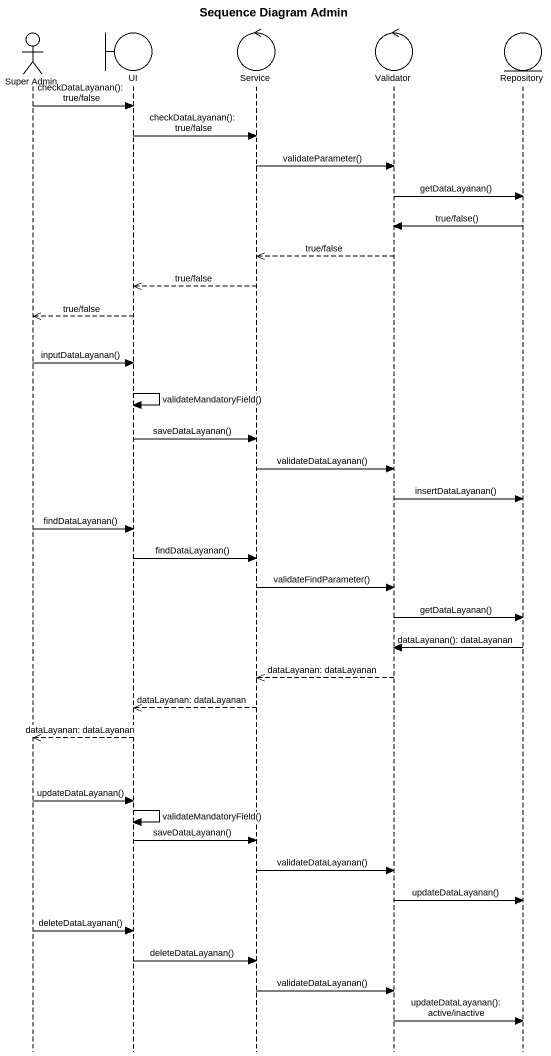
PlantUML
@startuml
title Sequence Diagram Admin
hide footbox
actor "Super Admin" as Super_Admin
boundary UI
control Service
control Validator
entity Repository

Super_Admin -> UI : checkDataLayanan(): true/false
UI -> Service : checkDataLayanan(): true/false
Service -> Validator : validateParameter()
Validator -> Repository : getDataLayanan()
Repository -> Validator : true/false()
Validator -->> Service : true/false
Service -->> UI : true/false
UI -->> Super_Admin : true/false
Super_Admin -> UI : inputDataLayanan()
UI -> UI : validateMandatoryField()
UI -> Service : saveDataLayanan()
Service -> Validator : validateDataLayanan()
Validator -> Repository : insertDataLayanan()
Super_Admin -> UI : findDataLayanan()
UI -> Service : findDataLayanan()
Service -> Validator : validateFindParameter()
Validator -> Repository : getDataLayanan()
Repository -> Validator : dataLayanan(): dataLayanan
Validator -->> Service : dataLayanan: dataLayanan
Service -->> UI : dataLayanan: dataLayanan
UI -->> Super_Admin : dataLayanan: dataLayanan
Super_Admin -> UI : updateDataLayanan()
UI -> UI : validateMandatoryField()
UI -> Service : saveDataLayanan()
Service -> Validator : validateDataLayanan()
Validator -> Repository : updateDataLayanan()
Super_Admin -> UI : deleteDataLayanan()
UI -> Service : deleteDataLayanan()
Service -> Validator : validateDataLayanan()
Validator -> Repository : updateDataLayanan(): active/inactive
@enduml
